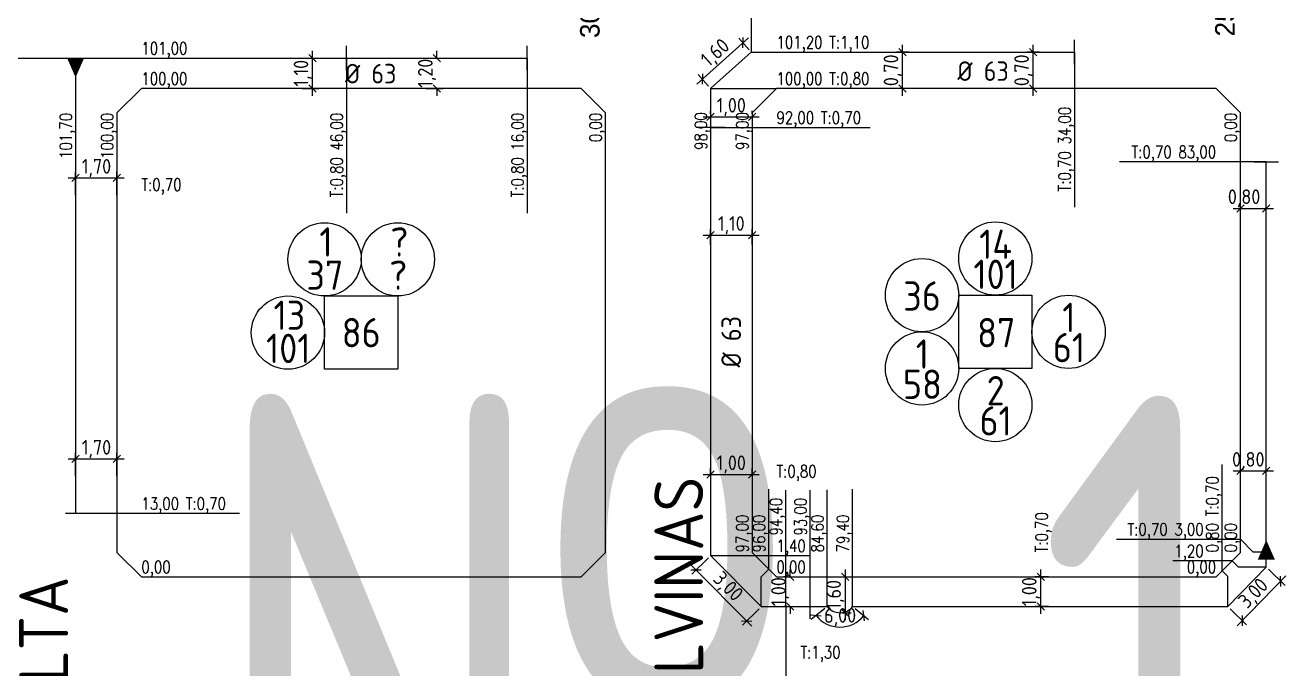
# Model space of a CAD drawing. Extents: x -48 to 13651, y -112 to 3468.
# Drawn here: x 2533.5 to 2791.5, y 1090.3 to 1222.1 of the extents above; entities that cross this region are included whole.
import ezdxf
from ezdxf.enums import TextEntityAlignment as Align

# ---------------------------------------------------------------- set-up
doc = ezdxf.new("R2010")
doc.units = 0
doc.header["$LTSCALE"] = 6
doc.header["$MEASUREMENT"] = 0
doc.linetypes.add('DOT2', pattern=[3.175, 0, -3.175])
doc.layers.get('0').update_dxf_attribs({"linetype": 'CONTINUOUS'})
doc.layers.get('DEFPOINTS').update_dxf_attribs({"linetype": 'CONTINUOUS'})
for name, color, linetype in [('63', 171, 'CONTINUOUS'), ('A50', 40, 'CONTINUOUS'), ('AMPLIACIONES-NUEVAS', 41, 'CONTINUOUS'), ('CAS', 7, 'CONTINUOUS'), ('Caño 110mm', 170, 'CONTINUOUS'), ('COTA', 2, 'CONTINUOUS'), ('MANZANAS', 7, 'CONTINUOUS'), ('NUMCASA', 12, 'CONTINUOUS'), ('NUMERO-CROQUIS', 13, 'CONTINUOUS'), ('NUMERO-MANZANA', 4, 'CONTINUOUS'), ('PROGRESIVA', 60, 'CONTINUOUS'), ('RADIO', 4, 'DOT2'), ('REDUCCIONES', 13, 'CONTINUOUS'), ('TXTDIAMETRO', 7, 'CONTINUOUS')]:
    doc.layers.add(name, color=color, linetype=linetype)
doc.layers.add('ATENCION', color=7, linetype='CONTINUOUS', plot=False)
doc.styles.add('ABADIMTCONDE', font='isocp.shx')
doc.styles.add('GEOSLAB703LTBT', font='isocp.shx', dxfattribs={"width": 0.9, "height": 8})
doc.styles.add('GOTHICE', font='GOTHICE.shx', dxfattribs={"height": 0.6})
doc.styles.add('ROMANS', font='romans.shx', dxfattribs={"width": 0.8, "height": 2.5})
doc.dimstyles.new('COTA02', dxfattribs={"dimtxt": 3, "dimasz": 1.5, "dimexe": 1.25, "dimexo": 0.625, "dimgap": 0.3, "dimtad": 1, "dimtoh": 1, "dimdsep": 46, "dimlunit": 6, "dimtxsty": 'ABADIMTCONDE', "dimblk1": 'OBLIQUE', "dimblk2": 'OBLIQUE', "dimsah": 1, "dimcen": 2.5, "dimdle": 1.5, "dimclrd": 60, "dimclre": 60, "dimclrt": 256, "dimadec": 0, "dimazin": 0, "dimtfac": 1, "dimtix": 1, "dimtofl": 0, "dimtmove": 0, "dimatfit": 0, "dimldrblk": 'OBLIQUE', "dimfxl": 1, "dimtolj": 1, "dimtzin": 0, "dimarcsym": 0})

# ---------------------------------------------------------------- blocks, each defined once
blk = doc.blocks.new('CUPLARED')
at = {"layer": 'REDUCCIONES'}
blk.add_lwpolyline([(4, 0, 0, 3.5, 0), (0, 0, 3.5, 3.5, 0)], format="xyseb", dxfattribs=at)
blk = doc.blocks.new('_OBLIQUE')
at = {"color": 0, "linetype": 'ByBlock'}
blk.add_line((-0.5, -0.5), (0.5, 0.5), dxfattribs=at)
blk = doc.blocks.new('*D161')
at = {"layer": 'COTA', "color": 60, "lineweight": -2, "transparency": 16777216}
for p, q in [((2681.5, 1219.5), (2670.94, 1210.05)), ((2681.67, 1217.06), (2679.55, 1219.43)), ((2673.35, 1209.61), (2671.23, 1211.98))]:
    blk.add_line(p, q, dxfattribs=at)
at = {"layer": 'DEFPOINTS', "color": 0, "transparency": 16777216}
for p in [(2682.08, 1216.59), (2672.06, 1211.05), (2673.76, 1209.15)]:
    blk.add_point(p, dxfattribs=at)
at = {"layer": 'COTA', "color": 60, "lineweight": -2, "transparency": 16777216, "xscale": 1.5, "yscale": 1.5, "zscale": 1.5}
for p, rotation in [((2680.38, 1218.5), 41.83833306480428), ((2672.06, 1211.05), 221.8383330648043)]:
    blk.add_blockref('_OBLIQUE', p, dxfattribs=dict(at, rotation=rotation))
at = {"layer": 'COTA', "transparency": 16777216, "insert": (2674.87, 1216.28), "char_height": 3, "attachment_point": 5, "rotation": 41.8383, "style": 'ABADIMTCONDE'}
blk.add_mtext('\\A1;1,60', dxfattribs=at)
blk = doc.blocks.new('*D162')
at = {"layer": 'COTA', "color": 60, "lineweight": -2, "transparency": 16777216}
for p, q in [((2672.26, 1203.33), (2683.73, 1203.33)), ((2673.76, 1203.95), (2673.76, 1204.58)), ((2682.23, 1203.95), (2682.23, 1204.58))]:
    blk.add_line(p, q, dxfattribs=at)
at = {"layer": 'DEFPOINTS', "color": 0, "transparency": 16777216}
for p in [(2673.76, 1203.33), (2682.23, 1203.33), (2682.23, 1203.33)]:
    blk.add_point(p, dxfattribs=at)
at = {"layer": 'COTA', "color": 60, "lineweight": -2, "transparency": 16777216, "xscale": 1.5, "yscale": 1.5, "zscale": 1.5, "rotation": 180}
blk.add_blockref('_OBLIQUE', (2673.76, 1203.33), dxfattribs=at)
at = {"layer": 'COTA', "color": 60, "lineweight": -2, "transparency": 16777216, "xscale": 1.5, "yscale": 1.5, "zscale": 1.5}
blk.add_blockref('_OBLIQUE', (2682.23, 1203.33), dxfattribs=at)
at = {"layer": 'COTA', "transparency": 16777216, "insert": (2678, 1205.35), "char_height": 3, "attachment_point": 5, "style": 'ABADIMTCONDE'}
blk.add_mtext('\\A1;1,00', dxfattribs=at)
blk = doc.blocks.new('*D1459')
at = {"layer": 'DEFPOINTS', "color": 0, "transparency": 16777216}
for p in [(2589.49, 1215.37), (2592.29, 1215.37), (2589.49, 1209.15)]:
    blk.add_point(p, dxfattribs=at)
at = {"layer": 'PROGRESIVA', "color": 60, "lineweight": -2, "transparency": 16777216}
for p, q in [((2590.12, 1215.37), (2593.54, 1215.37)), ((2592.29, 1207.65), (2592.29, 1216.87)), ((2590.12, 1209.15), (2593.54, 1209.15))]:
    blk.add_line(p, q, dxfattribs=at)
at = {"layer": 'PROGRESIVA', "color": 60, "lineweight": -2, "transparency": 16777216, "xscale": 1.5, "yscale": 1.5, "zscale": 1.5}
for p, rotation in [((2592.29, 1215.37), 90), ((2592.29, 1209.15), 270)]:
    blk.add_blockref('_OBLIQUE', p, dxfattribs=dict(at, rotation=rotation))
at = {"layer": 'PROGRESIVA', "transparency": 16777216, "insert": (2590.26, 1212.26), "char_height": 3, "attachment_point": 5, "rotation": 90, "style": 'ABADIMTCONDE'}
blk.add_mtext('\\A1;1,10', dxfattribs=at)
blk = doc.blocks.new('*D1529')
at = {"layer": 'DEFPOINTS', "color": 0, "transparency": 16777216}
for p in [(2673.76, 1113.48), (2684.11, 1103.03), (2681.15, 1100.09)]:
    blk.add_point(p, dxfattribs=at)
at = {"layer": 'PROGRESIVA', "color": 60, "lineweight": -2, "transparency": 16777216}
for p, q in [((2673.32, 1113.04), (2669.91, 1109.65)), ((2669.74, 1111.6), (2682.2, 1099.02)), ((2683.67, 1102.59), (2680.26, 1099.21))]:
    blk.add_line(p, q, dxfattribs=at)
at = {"layer": 'PROGRESIVA', "color": 60, "lineweight": -2, "transparency": 16777216, "xscale": 1.5, "yscale": 1.5, "zscale": 1.5}
for p, rotation in [((2670.79, 1110.53), 134.7490665175394), ((2681.15, 1100.09), 314.7490665175393)]:
    blk.add_blockref('_OBLIQUE', p, dxfattribs=dict(at, rotation=rotation))
at = {"layer": 'PROGRESIVA', "transparency": 16777216, "insert": (2677.15, 1107), "char_height": 3, "attachment_point": 5, "rotation": 314.7491, "style": 'ABADIMTCONDE'}
blk.add_mtext('\\A1;3,00', dxfattribs=at)
blk = doc.blocks.new('*D1530')
at = {"layer": 'DEFPOINTS', "color": 0, "transparency": 16777216}
for p in [(2690.02, 1109.15), (2690.02, 1109.15), (2690.02, 1103.03)]:
    blk.add_point(p, dxfattribs=at)
at = {"layer": 'PROGRESIVA', "color": 60, "lineweight": -2, "transparency": 16777216}
for p, q in [((2690.02, 1109.15), (2690.02, 1110.65)), ((2689.4, 1109.15), (2688.77, 1109.15)), ((2689.4, 1103.03), (2688.77, 1103.03)), ((2690.02, 1103.03), (2690.02, 1101.53))]:
    blk.add_line(p, q, dxfattribs=at)
at = {"layer": 'PROGRESIVA', "color": 60, "lineweight": -2, "transparency": 16777216, "xscale": 1.5, "yscale": 1.5, "zscale": 1.5}
for p, rotation in [((2690.02, 1109.15), 270), ((2690.02, 1103.03), 90)]:
    blk.add_blockref('_OBLIQUE', p, dxfattribs=dict(at, rotation=rotation))
at = {"layer": 'PROGRESIVA', "transparency": 16777216, "insert": (2688, 1106.09), "char_height": 3, "attachment_point": 5, "rotation": 90, "style": 'ABADIMTCONDE'}
blk.add_mtext('\\A1;1,00', dxfattribs=at)
blk = doc.blocks.new('*D1531')
at = {"layer": 'DEFPOINTS', "color": 0, "transparency": 16777216}
for p in [(2673.76, 1129.61), (2682.23, 1130.11), (2682.23, 1129.61)]:
    blk.add_point(p, dxfattribs=at)
at = {"layer": 'PROGRESIVA', "color": 60, "lineweight": -2, "transparency": 16777216}
for p, q in [((2673.76, 1130.23), (2673.76, 1131.36)), ((2682.23, 1130.23), (2682.23, 1131.36)), ((2672.26, 1130.11), (2683.73, 1130.11))]:
    blk.add_line(p, q, dxfattribs=at)
at = {"layer": 'PROGRESIVA', "color": 60, "lineweight": -2, "transparency": 16777216, "xscale": 1.5, "yscale": 1.5, "zscale": 1.5, "rotation": 180}
blk.add_blockref('_OBLIQUE', (2673.76, 1130.11), dxfattribs=at)
at = {"layer": 'PROGRESIVA', "color": 60, "lineweight": -2, "transparency": 16777216, "xscale": 1.5, "yscale": 1.5, "zscale": 1.5}
blk.add_blockref('_OBLIQUE', (2682.23, 1130.11), dxfattribs=at)
at = {"layer": 'PROGRESIVA', "transparency": 16777216, "insert": (2678, 1132.14), "char_height": 3, "attachment_point": 5, "style": 'ABADIMTCONDE'}
blk.add_mtext('\\A1;1,00', dxfattribs=at)
blk = doc.blocks.new('*D1533')
at = {"layer": 'DEFPOINTS', "color": 0, "transparency": 16777216}
for p in [(2682.23, 1179.11), (2673.76, 1176.57), (2682.23, 1176.57)]:
    blk.add_point(p, dxfattribs=at)
at = {"layer": 'PROGRESIVA', "color": 60, "lineweight": -2, "transparency": 16777216}
for p, q in [((2673.76, 1177.2), (2673.76, 1180.36)), ((2682.23, 1177.2), (2682.23, 1180.36)), ((2672.26, 1179.11), (2683.73, 1179.11))]:
    blk.add_line(p, q, dxfattribs=at)
at = {"layer": 'PROGRESIVA', "color": 60, "lineweight": -2, "transparency": 16777216, "xscale": 1.5, "yscale": 1.5, "zscale": 1.5, "rotation": 180}
blk.add_blockref('_OBLIQUE', (2673.76, 1179.11), dxfattribs=at)
at = {"layer": 'PROGRESIVA', "color": 60, "lineweight": -2, "transparency": 16777216, "xscale": 1.5, "yscale": 1.5, "zscale": 1.5}
blk.add_blockref('_OBLIQUE', (2682.23, 1179.11), dxfattribs=at)
at = {"layer": 'PROGRESIVA', "transparency": 16777216, "insert": (2678, 1181.14), "char_height": 3, "attachment_point": 5, "style": 'ABADIMTCONDE'}
blk.add_mtext('\\A1;1,10', dxfattribs=at)
blk = doc.blocks.new('*D1540')
at = {"layer": 'DEFPOINTS', "color": 0, "transparency": 16777216}
for p in [(2700.42, 1109.15), (2700.08, 1101.79), (2701.31, 1101.79)]:
    blk.add_point(p, dxfattribs=at)
at = {"layer": 'PROGRESIVA', "color": 60, "lineweight": -2, "transparency": 16777216}
for p, q in [((2701.31, 1110.65), (2701.31, 1100.29)), ((2701.05, 1109.15), (2702.56, 1109.15)), ((2700.7, 1101.79), (2702.56, 1101.79))]:
    blk.add_line(p, q, dxfattribs=at)
at = {"layer": 'PROGRESIVA', "color": 60, "lineweight": -2, "transparency": 16777216, "xscale": 1.5, "yscale": 1.5, "zscale": 1.5}
for p, rotation in [((2701.31, 1109.15), 90), ((2701.31, 1101.79), 270)]:
    blk.add_blockref('_OBLIQUE', p, dxfattribs=dict(at, rotation=rotation))
at = {"layer": 'PROGRESIVA', "transparency": 16777216, "insert": (2699.28, 1105.47), "char_height": 3, "attachment_point": 5, "rotation": 90, "style": 'ABADIMTCONDE'}
blk.add_mtext('\\A1;1,60', dxfattribs=at)
blk = doc.blocks.new('*D1541')
at = {"layer": 'DEFPOINTS', "color": 0, "transparency": 16777216}
for p in [(2700.23, 1105.11), (2697.63, 1103.03), (2702.83, 1103.03), (2698.39, 1099.13)]:
    blk.add_point(p, dxfattribs=at)
at = {"layer": 'PROGRESIVA', "color": 60, "lineweight": -2, "transparency": 16777216}
for p, q in [((2697.15, 1102.64), (2694.37, 1100.42)), ((2703.32, 1102.64), (2706.1, 1100.42))]:
    blk.add_line(p, q, dxfattribs=at)
blk.add_arc((2700.23, 1105.11), 6.26, 218.6499, 321.3501, dxfattribs=at)
at = {"layer": 'PROGRESIVA', "color": 60, "lineweight": -2, "transparency": 16777216, "xscale": 1.5, "yscale": 1.5, "zscale": 1.5}
for p, rotation in [((2695.34, 1101.2), 128.6499386742992), ((2705.12, 1101.2), 51.35006132570295)]:
    blk.add_blockref('_OBLIQUE', p, dxfattribs=dict(at, rotation=rotation))
at = {"layer": 'PROGRESIVA', "transparency": 16777216, "insert": (2700.27, 1100.88), "char_height": 3, "attachment_point": 5, "rotation": 0.5483, "style": 'ABADIMTCONDE'}
blk.add_mtext('\\A1;6,00', dxfattribs=at)
blk = doc.blocks.new('*D1542')
at = {"layer": 'DEFPOINTS', "color": 0, "transparency": 16777216}
for p in [(2741.36, 1109.15), (2743.51, 1109.15), (2743.51, 1103.03)]:
    blk.add_point(p, dxfattribs=at)
at = {"layer": 'PROGRESIVA', "color": 60, "lineweight": -2, "transparency": 16777216}
for p, q in [((2741.36, 1101.53), (2741.36, 1110.65)), ((2742.89, 1109.15), (2740.11, 1109.15)), ((2742.89, 1103.03), (2740.11, 1103.03))]:
    blk.add_line(p, q, dxfattribs=at)
at = {"layer": 'PROGRESIVA', "color": 60, "lineweight": -2, "transparency": 16777216, "xscale": 1.5, "yscale": 1.5, "zscale": 1.5}
for p, rotation in [((2741.36, 1109.15), 90), ((2741.36, 1103.03), 270)]:
    blk.add_blockref('_OBLIQUE', p, dxfattribs=dict(at, rotation=rotation))
at = {"layer": 'PROGRESIVA', "transparency": 16777216, "insert": (2739.33, 1106.09), "char_height": 3, "attachment_point": 5, "rotation": 90, "style": 'ABADIMTCONDE'}
blk.add_mtext('\\A1;1,00', dxfattribs=at)
blk = doc.blocks.new('*D1543')
at = {"layer": 'DEFPOINTS', "color": 0, "transparency": 16777216}
for p in [(2787.51, 1111.11), (2779.63, 1103.03), (2782.57, 1100.16)]:
    blk.add_point(p, dxfattribs=at)
at = {"layer": 'PROGRESIVA', "color": 60, "lineweight": -2, "transparency": 16777216}
for p, q in [((2787.95, 1110.68), (2791.34, 1107.37)), ((2791.5, 1109.32), (2781.52, 1099.09)), ((2780.08, 1102.6), (2783.47, 1099.29))]:
    blk.add_line(p, q, dxfattribs=at)
at = {"layer": 'PROGRESIVA', "color": 60, "lineweight": -2, "transparency": 16777216, "xscale": 1.5, "yscale": 1.5, "zscale": 1.5}
for p, rotation in [((2790.45, 1108.24), 45.73213479370572), ((2782.57, 1100.16), 225.7321347937057)]:
    blk.add_blockref('_OBLIQUE', p, dxfattribs=dict(at, rotation=rotation))
at = {"layer": 'PROGRESIVA', "transparency": 16777216, "insert": (2785.03, 1105.59), "char_height": 3, "attachment_point": 5, "rotation": 45.7321, "style": 'ABADIMTCONDE'}
blk.add_mtext('\\A1;3,00', dxfattribs=at)
blk = doc.blocks.new('*D1544')
at = {"layer": 'DEFPOINTS', "color": 0, "transparency": 16777216}
for p in [(2787.51, 1130.81), (2782.23, 1125.2), (2787.51, 1125.2)]:
    blk.add_point(p, dxfattribs=at)
at = {"layer": 'PROGRESIVA', "color": 60, "lineweight": -2, "transparency": 16777216}
for p, q in [((2780.73, 1130.81), (2789.01, 1130.81)), ((2782.23, 1125.82), (2782.23, 1132.06)), ((2787.51, 1125.82), (2787.51, 1132.06))]:
    blk.add_line(p, q, dxfattribs=at)
at = {"layer": 'PROGRESIVA', "color": 60, "lineweight": -2, "transparency": 16777216, "xscale": 1.5, "yscale": 1.5, "zscale": 1.5, "rotation": 180}
blk.add_blockref('_OBLIQUE', (2782.23, 1130.81), dxfattribs=at)
at = {"layer": 'PROGRESIVA', "color": 60, "lineweight": -2, "transparency": 16777216, "xscale": 1.5, "yscale": 1.5, "zscale": 1.5}
blk.add_blockref('_OBLIQUE', (2787.51, 1130.81), dxfattribs=at)
at = {"layer": 'PROGRESIVA', "transparency": 16777216, "insert": (2783.82, 1132.84), "char_height": 3, "attachment_point": 5, "style": 'ABADIMTCONDE'}
blk.add_mtext('\\A1;0,80', dxfattribs=at)
blk = doc.blocks.new('*D1545')
at = {"layer": 'DEFPOINTS', "color": 0, "transparency": 16777216}
for p in [(2787.51, 1184.59), (2782.23, 1180.5), (2787.51, 1180.5)]:
    blk.add_point(p, dxfattribs=at)
at = {"layer": 'PROGRESIVA', "color": 60, "lineweight": -2, "transparency": 16777216}
for p, q in [((2780.73, 1184.59), (2789.01, 1184.59)), ((2782.23, 1181.12), (2782.23, 1185.84)), ((2787.51, 1181.12), (2787.51, 1185.84))]:
    blk.add_line(p, q, dxfattribs=at)
at = {"layer": 'PROGRESIVA', "color": 60, "lineweight": -2, "transparency": 16777216, "xscale": 1.5, "yscale": 1.5, "zscale": 1.5, "rotation": 180}
blk.add_blockref('_OBLIQUE', (2782.23, 1184.59), dxfattribs=at)
at = {"layer": 'PROGRESIVA', "color": 60, "lineweight": -2, "transparency": 16777216, "xscale": 1.5, "yscale": 1.5, "zscale": 1.5}
blk.add_blockref('_OBLIQUE', (2787.51, 1184.59), dxfattribs=at)
at = {"layer": 'PROGRESIVA', "transparency": 16777216, "insert": (2782.96, 1186.62), "char_height": 3, "attachment_point": 5, "style": 'ABADIMTCONDE'}
blk.add_mtext('\\A1;0,80', dxfattribs=at)
blk = doc.blocks.new('D63')
at = {"layer": 'TXTDIAMETRO', "color": 7, "ltscale": 0.1, "style": 'ABADIMTCONDE'}
blk.add_text('Ø 63', height=4, dxfattribs=at).set_placement((0, 0), align=Align.MIDDLE)
blk = doc.blocks.new('*D1629')
at = {"layer": 'COTA', "color": 60, "lineweight": -2, "transparency": 16777216}
for p, q in [((2542.27, 1133.28), (2553.73, 1133.28)), ((2543.77, 1129.73), (2543.77, 1134.53)), ((2552.23, 1129.73), (2552.23, 1134.53))]:
    blk.add_line(p, q, dxfattribs=at)
at = {"layer": 'DEFPOINTS', "color": 0, "transparency": 16777216}
for p in [(2552.23, 1133.28), (2543.77, 1129.1), (2552.23, 1129.1)]:
    blk.add_point(p, dxfattribs=at)
at = {"layer": 'COTA', "color": 60, "lineweight": -2, "transparency": 16777216, "xscale": 1.5, "yscale": 1.5, "zscale": 1.5, "rotation": 180}
blk.add_blockref('_OBLIQUE', (2543.77, 1133.28), dxfattribs=at)
at = {"layer": 'COTA', "color": 60, "lineweight": -2, "transparency": 16777216, "xscale": 1.5, "yscale": 1.5, "zscale": 1.5}
blk.add_blockref('_OBLIQUE', (2552.23, 1133.28), dxfattribs=at)
at = {"layer": 'COTA', "transparency": 16777216, "insert": (2548.05, 1135.31), "char_height": 3, "attachment_point": 5, "style": 'ABADIMTCONDE'}
blk.add_mtext('\\A1;1,70', dxfattribs=at)
blk = doc.blocks.new('*D1630')
at = {"layer": 'COTA', "color": 60, "lineweight": -2, "transparency": 16777216}
for p, q in [((2542.27, 1190.82), (2553.73, 1190.82)), ((2543.77, 1187.26), (2543.77, 1192.07)), ((2552.23, 1187.26), (2552.23, 1192.07))]:
    blk.add_line(p, q, dxfattribs=at)
at = {"layer": 'DEFPOINTS', "color": 0, "transparency": 16777216}
for p in [(2552.23, 1190.82), (2543.77, 1186.63), (2552.23, 1186.63)]:
    blk.add_point(p, dxfattribs=at)
at = {"layer": 'COTA', "color": 60, "lineweight": -2, "transparency": 16777216, "xscale": 1.5, "yscale": 1.5, "zscale": 1.5, "rotation": 180}
blk.add_blockref('_OBLIQUE', (2543.77, 1190.82), dxfattribs=at)
at = {"layer": 'COTA', "color": 60, "lineweight": -2, "transparency": 16777216, "xscale": 1.5, "yscale": 1.5, "zscale": 1.5}
blk.add_blockref('_OBLIQUE', (2552.23, 1190.82), dxfattribs=at)
at = {"layer": 'COTA', "transparency": 16777216, "insert": (2548.05, 1192.84), "char_height": 3, "attachment_point": 5, "style": 'ABADIMTCONDE'}
blk.add_mtext('\\A1;1,70', dxfattribs=at)
blk = doc.blocks.new('*D1631')
at = {"layer": 'COTA', "color": 60, "lineweight": -2, "transparency": 16777216}
for p, q in [((2739.79, 1207.65), (2739.79, 1218.09)), ((2741.11, 1216.59), (2738.54, 1216.59)), ((2741.11, 1209.15), (2738.54, 1209.15))]:
    blk.add_line(p, q, dxfattribs=at)
at = {"layer": 'DEFPOINTS', "color": 0, "transparency": 16777216}
for p in [(2739.79, 1216.59), (2741.74, 1216.59), (2741.74, 1209.15)]:
    blk.add_point(p, dxfattribs=at)
at = {"layer": 'COTA', "color": 60, "lineweight": -2, "transparency": 16777216, "xscale": 1.5, "yscale": 1.5, "zscale": 1.5}
for p, rotation in [((2739.79, 1216.59), 90), ((2739.79, 1209.15), 270)]:
    blk.add_blockref('_OBLIQUE', p, dxfattribs=dict(at, rotation=rotation))
at = {"layer": 'COTA', "transparency": 16777216, "insert": (2737.77, 1212.86), "char_height": 3, "attachment_point": 5, "rotation": 90, "style": 'ABADIMTCONDE'}
blk.add_mtext('\\A1;0,70', dxfattribs=at)
blk = doc.blocks.new('*D1632')
at = {"layer": 'COTA', "color": 60, "lineweight": -2, "transparency": 16777216}
for p, q in [((2713.06, 1207.65), (2713.06, 1218.09)), ((2714.38, 1216.59), (2711.81, 1216.59)), ((2714.38, 1209.15), (2711.81, 1209.15))]:
    blk.add_line(p, q, dxfattribs=at)
at = {"layer": 'DEFPOINTS', "color": 0, "transparency": 16777216}
for p in [(2713.06, 1216.59), (2715.01, 1216.59), (2715.01, 1209.15)]:
    blk.add_point(p, dxfattribs=at)
at = {"layer": 'COTA', "color": 60, "lineweight": -2, "transparency": 16777216, "xscale": 1.5, "yscale": 1.5, "zscale": 1.5}
for p, rotation in [((2713.06, 1216.59), 90), ((2713.06, 1209.15), 270)]:
    blk.add_blockref('_OBLIQUE', p, dxfattribs=dict(at, rotation=rotation))
at = {"layer": 'COTA', "transparency": 16777216, "insert": (2711.03, 1212.86), "char_height": 3, "attachment_point": 5, "rotation": 90, "style": 'ABADIMTCONDE'}
blk.add_mtext('\\A1;0,70', dxfattribs=at)
blk = doc.blocks.new('*D1773')
at = {"layer": 'DEFPOINTS', "color": 0, "transparency": 16777216}
for p in [(2614.94, 1215.37), (2617.73, 1215.37), (2614.94, 1209.15)]:
    blk.add_point(p, dxfattribs=at)
at = {"layer": 'PROGRESIVA', "color": 60, "lineweight": -2, "transparency": 16777216}
for p, q in [((2615.56, 1215.37), (2618.98, 1215.37)), ((2617.73, 1215.37), (2617.73, 1216.87)), ((2615.56, 1209.15), (2618.98, 1209.15)), ((2617.73, 1209.15), (2617.73, 1207.65))]:
    blk.add_line(p, q, dxfattribs=at)
at = {"layer": 'PROGRESIVA', "color": 60, "lineweight": -2, "transparency": 16777216, "xscale": 1.5, "yscale": 1.5, "zscale": 1.5}
for p, rotation in [((2617.73, 1215.37), 270), ((2617.73, 1209.15), 90)]:
    blk.add_blockref('_OBLIQUE', p, dxfattribs=dict(at, rotation=rotation))
at = {"layer": 'PROGRESIVA', "transparency": 16777216, "insert": (2615.71, 1212.26), "char_height": 3, "attachment_point": 5, "rotation": 90, "style": 'ABADIMTCONDE'}
blk.add_mtext('\\A1;1,20', dxfattribs=at)

msp = doc.modelspace()

# ---------------------------------------------------------------- linework, layer by layer
at = {"layer": '63', "ltscale": 0.1}
for p, q in [((2682.082, 1231.533), (2682.082, 1216.594)), ((2682.082, 1216.594), (2673.762, 1209.145)), ((2673.762, 1209.145), (2673.762, 1201.145))]:
    msp.add_line(p, q, dxfattribs=at)
at = {"layer": 'A50', "ltscale": 0.1}
msp.add_line((2543.769, 1215.372), (2543.769, 1122.145), dxfattribs=at)
at = {"layer": 'A50'}
msp.add_line((2787.505, 1114.22), (2787.505, 1194.113), dxfattribs=at)
at = {"layer": 'CAS'}
for p, q in [((2748.234, 1214.094), (2748.234, 1219.094)), ((2599.23, 1212.872), (2599.23, 1217.872)), ((2636.234, 1212.872), (2636.234, 1217.872)), ((2785.005, 1194.113), (2790.005, 1194.113))]:
    msp.add_line(p, q, dxfattribs=at)
at = {"layer": 'CAS', "ltscale": 0.1}
for p, q in [((2676.734, 1201.145), (2670.791, 1201.145)), ((2541.69, 1122.145), (2545.848, 1122.145)), ((2694.162, 1100.533), (2694.162, 1105.533))]:
    msp.add_line(p, q, dxfattribs=at)
at = {"layer": 'Caño 110mm'}
for p, q in [((2531.23, 1215.372), (2543.769, 1215.372)), ((2543.769, 1215.372), (2599.23, 1215.372)), ((2599.23, 1215.372), (2636.234, 1215.372)), ((2787.505, 1111.113), (2787.505, 1114.22)), ((2779.629, 1103.033), (2787.505, 1111.113)), ((2694.162, 1103.033), (2697.634, 1103.033)), ((2702.834, 1103.033), (2779.629, 1103.033))]:
    msp.add_line(p, q, dxfattribs=at)
at = {"layer": 'Caño 110mm', "ltscale": 0.1}
for p, q in [((2682.082, 1216.594), (2748.234, 1216.594)), ((2684.115, 1103.033), (2694.162, 1103.033)), ((2689.138, 1103.033), (2689.138, 1084.862))]:
    msp.add_line(p, q, dxfattribs=at)
at = {"layer": 'Caño 110mm', "color": 5, "ltscale": 0.1}
for p, q in [((2673.762, 1201.145), (2673.762, 1113.476)), ((2673.762, 1113.476), (2684.115, 1103.033))]:
    msp.add_line(p, q, dxfattribs=at)
at = {"layer": 'Caño 110mm'}
msp.add_arc((2700.234, 1105.112), 3.329, 218.64994, 321.35006, dxfattribs=at)
at = {"layer": 'MANZANAS'}
for p, q in [((2557.234, 1209.145), (2552.234, 1204.145)), ((2647.234, 1209.145), (2557.234, 1209.145)), ((2647.234, 1209.145), (2652.234, 1204.145)), ((2682.234, 1204.145), (2687.234, 1209.145)), ((2777.234, 1209.145), (2687.234, 1209.145)), ((2777.234, 1209.145), (2782.234, 1204.145)), ((2552.234, 1204.145), (2552.234, 1114.145)), ((2652.234, 1114.145), (2652.234, 1204.145)), ((2682.234, 1204.145), (2682.234, 1114.145)), ((2782.234, 1114.145), (2782.234, 1204.145)), ((2552.234, 1114.145), (2557.234, 1109.145)), ((2647.234, 1109.145), (2652.234, 1114.145)), ((2682.234, 1114.145), (2687.234, 1109.145)), ((2777.234, 1109.145), (2782.234, 1114.145)), ((2557.234, 1109.145), (2647.234, 1109.145)), ((2687.234, 1109.145), (2777.234, 1109.145))]:
    msp.add_line(p, q, dxfattribs=at)
at = {"layer": 'NUMERO-CROQUIS'}
for centre in [(2594.734, 1174.145), (2609.734, 1174.145), (2732.034, 1174.312), (2717.034, 1166.812), (2587.234, 1159.145), (2747.034, 1159.312), (2717.034, 1151.812), (2732.034, 1144.312)]:
    msp.add_circle(centre, 7.5, dxfattribs=at)
at = {"layer": 'NUMERO-MANZANA'}
for points in [[(2594.734, 1166.645), (2609.734, 1166.645), (2609.734, 1151.645), (2594.734, 1151.645)], [(2724.534, 1166.812), (2739.534, 1166.812), (2739.534, 1151.812), (2724.534, 1151.812)]]:
    msp.add_lwpolyline(points, close=True, dxfattribs=at)
at = {"layer": 'PROGRESIVA'}
for p, q in [((2599.23, 1215.372), (2599.23, 1183.623)), ((2636.234, 1215.372), (2636.234, 1183.623)), ((2748.234, 1216.594), (2748.234, 1184.845)), ((2673.762, 1209.145), (2687.234, 1209.145)), ((2673.762, 1201.145), (2706.419, 1201.145)), ((2787.505, 1194.113), (2757.483, 1194.113)), ((2778.478, 1110.389), (2778.478, 1132.165)), ((2685.684, 1110.695), (2685.684, 1127.066)), ((2689.138, 1103.033), (2689.138, 1126.897)), ((2694.162, 1103.033), (2694.162, 1126.897)), ((2697.634, 1103.033), (2697.634, 1126.971)), ((2702.834, 1103.033), (2702.834, 1127.098)), ((2543.769, 1122.145), (2577.336, 1122.145)), ((2756.821, 1116.838), (2782.234, 1116.838)), ((2784.831, 1114.22), (2782.234, 1116.838)), ((2673.762, 1113.476), (2694.162, 1113.476)), ((2780.495, 1112.407), (2768.404, 1112.407)), ((2781.789, 1111.113), (2780.495, 1112.407)), ((2787.505, 1114.22), (2784.831, 1114.22)), ((2684.115, 1109.126), (2685.684, 1110.695)), ((2779.629, 1109.238), (2778.478, 1110.389)), ((2787.505, 1111.113), (2781.789, 1111.113)), ((2684.115, 1103.033), (2684.115, 1109.126)), ((2779.629, 1103.033), (2779.629, 1109.238))]:
    msp.add_line(p, q, dxfattribs=at)
at = {"layer": 'REDUCCIONES'}
msp.add_lwpolyline([(2543.769, 1211.372, 0, 3.5, 0), (2543.769, 1215.372, 3.5, 3.5, 0)], format="xyseb", dxfattribs=at)

# ---------------------------------------------------------------- block references
at = {"layer": 'AMPLIACIONES-NUEVAS', "rotation": 90}
msp.add_blockref('CUPLARED', (2787.505, 1112.666), dxfattribs=at)
at = {"layer": 'TXTDIAMETRO'}
for p in [(2604.18, 1212.178), (2729.533, 1212.695)]:
    msp.add_blockref('D63', p, dxfattribs=at)
at = {"layer": 'TXTDIAMETRO', "rotation": 90}
msp.add_blockref('D63', (2677.965, 1157.263), dxfattribs=at)

# ---------------------------------------------------------------- texts
at = {"layer": 'ATENCION', "style": 'GEOSLAB703LTBT'}
for s, p in [('MALVINAS', (2667.234, 1072.415)), ('MALVINAS', (2667.234, 1072.415)), ('SALTA', (2537.234, 1072.415)), ('SALTA', (2537.234, 1072.415))]:
    msp.add_text(s, height=10, rotation=90, dxfattribs=at).set_placement(p, align=Align.MIDDLE_LEFT)
at = {"layer": 'NUMCASA', "color": 12, "linetype": 'Continuous', "style": 'GOTHICE'}
for s, p in [('250', (2782.234, 1224.258)), ('300', (2652.234, 1223.921))]:
    msp.add_text(s, height=4, rotation=90, dxfattribs=at).set_placement(p, align=Align.BOTTOM_CENTER)
at = {"layer": 'NUMERO-CROQUIS', "style": 'GEOSLAB703LTBT'}
for s, p in [('1', (2595.035, 1177.709)), ('?', (2610.035, 1177.709)), ('14', (2732.105, 1177.255)), ('37', (2594.805, 1170.911)), ('?', (2609.805, 1170.911)), ('101', (2732.105, 1171.077)), ('36', (2717.034, 1166.645)), ('13', (2587.535, 1162.709)), ('1', (2747.105, 1162.255)), ('101', (2587.305, 1155.911)), ('61', (2747.105, 1156.077)), ('1', (2717.105, 1154.755)), ('58', (2717.105, 1148.577)), ('2', (2732.105, 1147.255)), ('61', (2732.105, 1141.077))]:
    msp.add_text(s, height=6, dxfattribs=at).set_placement(p, align=Align.MIDDLE)
at = {"layer": 'NUMERO-MANZANA', "style": 'GEOSLAB703LTBT'}
for s, p in [('86', (2602.234, 1159.145)), ('87', (2732.234, 1159.145))]:
    msp.add_text(s, height=6, dxfattribs=at).set_placement(p, align=Align.MIDDLE)
at = {"layer": 'PROGRESIVA', "style": 'ROMANS', "width": 0.8}
for s, p in [('101,00', (2557.234, 1215.372)), ('101,20 T:1,10', (2687.234, 1216.594)), ('100,00', (2557.234, 1209.145)), ('100,00 T:0,80', (2687.234, 1209.145)), ('92,00 T:0,70', (2687.234, 1201.145)), ('T:0,70', (2557.234, 1187.42)), ('T:0,80', (2687.234, 1128.745)), ('13,00 T:0,70', (2557.234, 1122.145)), ('1,40', (2687.234, 1113.476)), ('0,00', (2557.234, 1109.145)), ('0,00', (2687.234, 1109.145)), ('T:1,30', (2692.139, 1091.693))]:
    msp.add_text(s, height=2.5, dxfattribs=at).set_placement(p, align=Align.BOTTOM_LEFT)
for s, p in [('T:0,70 34,00', (2748.234, 1205.367)), ('101,70', (2543.769, 1204.145)), ('100,00', (2552.234, 1204.145)), ('T:0,80 46,00', (2599.23, 1204.145)), ('T:0,80 16,00', (2636.234, 1204.145)), ('0,00', (2652.234, 1204.145)), ('98,00', (2673.762, 1204.266)), ('97,00', (2682.234, 1204.266)), ('0,00', (2782.234, 1204.145))]:
    msp.add_text(s, height=2.5, rotation=90, dxfattribs=at).set_placement(p, align=Align.BOTTOM_RIGHT)
for s, p in [('T:0,70 83,00', (2777.234, 1194.113)), ('T:0,70 3,00', (2774.691, 1116.838)), ('1,20', (2774.691, 1112.407)), ('0,00', (2777.234, 1109.145))]:
    msp.add_text(s, height=2.5, dxfattribs=at).set_placement(p, align=Align.BOTTOM_RIGHT)
for s, p in [('0,80 T:0,70', (2778.478, 1114.145)), ('94,40', (2689.138, 1117.588)), ('93,00', (2694.162, 1117.588)), ('97,00', (2682.234, 1114.145)), ('96,00', (2685.684, 1114.145)), ('84,60', (2697.634, 1114.145)), ('79,40', (2702.834, 1114.145)), ('T:0,70', (2743.513, 1114.145)), ('0,00', (2782.234, 1114.145))]:
    msp.add_text(s, height=2.5, rotation=90, dxfattribs=at).set_placement(p, align=Align.BOTTOM_LEFT)
at = {"layer": 'RADIO', "color": 4, "ltscale": 0.5, "style": 'GEOSLAB703LTBT', "width": 0.763325}
msp.add_text('Radio Nº 1', height=120, dxfattribs=at).set_placement((2245.797, 1026.221), (2781.65, 1026.221), align=Align.FIT)

# ---------------------------------------------------------------- dimensions: what is measured, and where the dimension line sits
at = {"layer": 'COTA'}
dim = msp.add_aligned_dim(p1=(2682.082, 1216.594), p2=(2673.762, 1209.145), distance=-2.552, text='1,60', dimstyle='COTA02', dxfattribs=at)
dim.commit()
dim.dimension.update_dxf_attribs({"geometry": '*D161', "text_midpoint": (2674.87, 1216.28)})
for base, p1, p2, picture, middle in [((2713.059, 1216.594), (2715.005, 1209.145), (2715.005, 1216.594), '*D1632', (2713.059, 1212.856)), ((2739.793, 1216.594), (2741.739, 1209.145), (2741.739, 1216.594), '*D1631', (2739.793, 1212.856))]:
    dim = msp.add_linear_dim(base=base, p1=p1, p2=p2, angle=90, text='0,70', dimstyle='COTA02', dxfattribs=at)
    dim.commit()
    dim.dimension.update_dxf_attribs({"geometry": picture, "text_midpoint": middle, "dimtype": 160})
dim = msp.add_linear_dim(base=(2682.234, 1203.329), p1=(2673.762, 1203.329), p2=(2682.234, 1203.329), text='1,00', dimstyle='COTA02', dxfattribs=at)
dim.commit()
dim.dimension.update_dxf_attribs({"geometry": '*D162', "text_midpoint": (2677.998, 1205.354)})
for base, p1, p2, picture, middle in [((2552.234, 1190.816), (2543.769, 1186.635), (2552.234, 1186.635), '*D1630', (2548.046, 1190.816)), ((2552.234, 1133.285), (2543.769, 1129.104), (2552.234, 1129.104), '*D1629', (2548.046, 1133.285))]:
    dim = msp.add_linear_dim(base=base, p1=p1, p2=p2, text='1,70', dimstyle='COTA02', dxfattribs=at)
    dim.commit()
    dim.dimension.update_dxf_attribs({"geometry": picture, "text_midpoint": middle, "dimtype": 160})
at = {"layer": 'PROGRESIVA'}
for base, p1, p2, text, picture, middle in [((2592.285, 1215.372), (2589.493, 1209.145), (2589.493, 1215.372), '1,10', '*D1459', (2590.26, 1212.259)), ((2617.732, 1215.372), (2614.94, 1209.145), (2614.94, 1215.372), '1,20', '*D1773', (2615.707, 1212.259)), ((2690.024, 1109.145), (2690.024, 1103.033), (2690.024, 1109.145), '1,00', '*D1530', (2687.999, 1106.089)), ((2701.308, 1101.786), (2700.42, 1109.145), (2700.08, 1101.786), '1,60', '*D1540', (2699.283, 1105.466))]:
    dim = msp.add_linear_dim(base=base, p1=p1, p2=p2, angle=90, text=text, dimstyle='COTA02', dxfattribs=at)
    dim.commit()
    dim.dimension.update_dxf_attribs({"geometry": picture, "text_midpoint": middle})
for base, p1, p2, picture, middle in [((2787.505, 1184.593), (2782.234, 1180.497), (2787.505, 1180.497), '*D1545', (2782.958, 1184.593)), ((2787.505, 1130.814), (2782.234, 1125.198), (2787.505, 1125.198), '*D1544', (2783.817, 1130.814))]:
    dim = msp.add_linear_dim(base=base, p1=p1, p2=p2, text='0,80', dimstyle='COTA02', dxfattribs=at)
    dim.commit()
    dim.dimension.update_dxf_attribs({"geometry": picture, "text_midpoint": middle, "dimtype": 160})
for base, p1, p2, text, picture, middle in [((2682.234, 1179.111), (2673.762, 1176.572), (2682.234, 1176.572), '1,10', '*D1533', (2677.998, 1181.136)), ((2682.234, 1130.113), (2673.762, 1129.605), (2682.234, 1129.605), '1,00', '*D1531', (2677.998, 1132.138))]:
    dim = msp.add_linear_dim(base=base, p1=p1, p2=p2, text=text, dimstyle='COTA02', dxfattribs=at)
    dim.commit()
    dim.dimension.update_dxf_attribs({"geometry": picture, "text_midpoint": middle})
for base, p1, p2, angle, text, picture, middle, dimtype in [((2681.146, 1100.089), (2673.762, 1113.476), (2684.115, 1103.033), 314.74907, '3,00', '*D1529', (2675.711, 1105.571), 161), ((2741.358, 1109.145), (2743.513, 1103.033), (2743.513, 1109.145), 90, '1,00', '*D1542', (2741.358, 1106.089), 160), ((2782.572, 1100.164), (2787.505, 1111.113), (2779.629, 1103.033), 225.73213, '3,00', '*D1543', (2786.478, 1104.172), 161)]:
    dim = msp.add_linear_dim(base=base, p1=p1, p2=p2, angle=angle, text=text, dimstyle='COTA02', dxfattribs=at)
    dim.commit()
    dim.dimension.update_dxf_attribs({"geometry": picture, "text_midpoint": middle, "dimtype": dimtype})
dim = msp.add_angular_dim_3p(base=(2698.391, 1099.129), center=(2700.234, 1105.112), p1=(2697.634, 1103.033), p2=(2702.834, 1103.033), text='6,00', dimstyle='COTA02', override={"dimadec": 4}, dxfattribs=at)
dim.commit()
dim.dimension.update_dxf_attribs({"geometry": '*D1541', "text_midpoint": (2700.294, 1098.852), "dimtype": 165})

doc.saveas('drawing.dxf')
